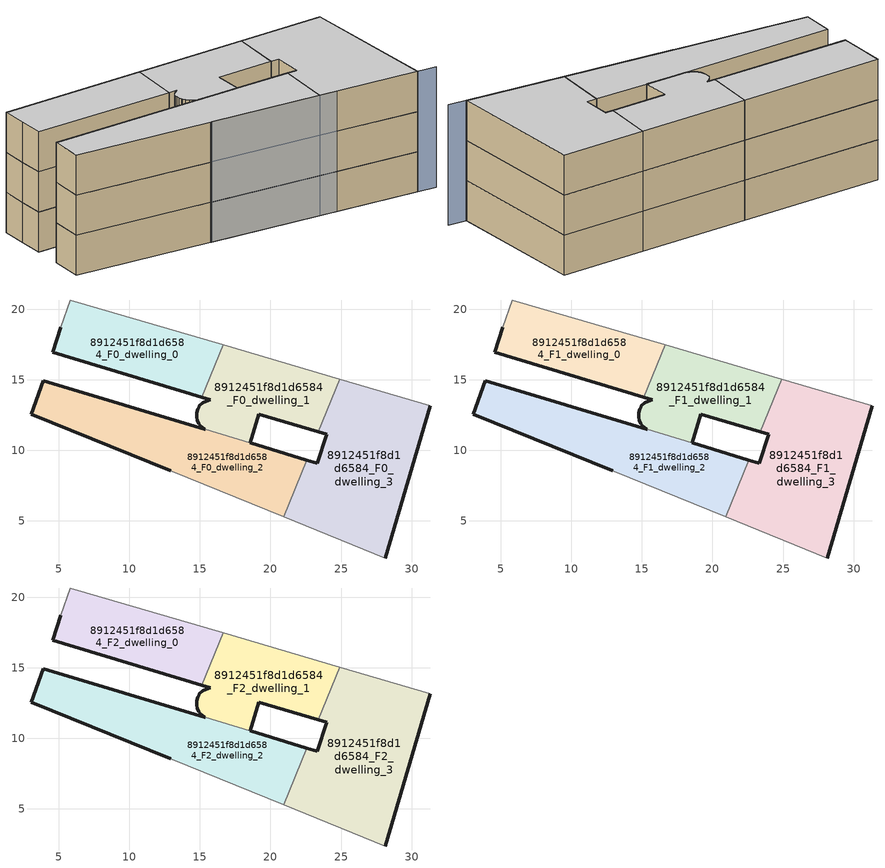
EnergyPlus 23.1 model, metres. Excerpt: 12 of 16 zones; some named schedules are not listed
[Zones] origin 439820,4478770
8912451f8d1d6584_F0_dwelling_0
 floor ground (EU_floor_Construction): 15.12,13.76 16.64,17.48 5.8,20.66 5.14,18.74 4.56,16.93 z0
 wall outside (EU_wall_Construction): 15.12,13.76 4.56,16.93 5.14,18.74 z0:3
 wall adiabatic (EU_wall_Construction): 5.14,18.74 5.8,20.66 16.64,17.48 z0:3
 wall to 8912451f8d1d6584_F0_dwelling_1 (EU_wall_Construction): 16.64,17.48 15.12,13.76 z0:3
8912451f8d1d6584_F0_dwelling_1
 floor ground (EU_floor_Construction): 23.4,11.32 24.92,15.05 16.64,17.48 15.12,13.76 15.74,13.57 15.46,13.5 15.21,13.38 14.96,13.17 14.91,13.03 14.86,12.9 14.78,12.67 14.77,12.49 14.77,12.36 14.82,12.12 14.93,11.89 15.06,11.76 15.12,11.68 15.36,11.5 15.57,11.43 18.56,10.55 19.18,12.57 z0
 wall outside (EU_wall_Construction): 23.4,11.32 19.18,12.57 18.56,10.55 18.55,10.54 / 15.35,11.5 15.36,11.5 / 15.12,11.69 15.06,11.76 14.93,11.89 14.82,12.12 14.77,12.36 14.77,12.49 14.78,12.67 14.86,12.9 14.91,13.03 14.96,13.17 15.21,13.38 15.46,13.5 15.74,13.57 15.12,13.76 / 15.35,11.51 15.12,11.68 z0:3
 wall adiabatic (EU_wall_Construction): 16.64,17.48 24.92,15.05 / 15.36,11.5 15.35,11.51 z0:3
 wall to 8912451f8d1d6584_F0_dwelling_3 (EU_wall_Construction): 24.92,15.05 23.4,11.32 z0:3
 wall to 8912451f8d1d6584_F0_dwelling_2 (EU_wall_Construction): 18.55,10.54 15.36,11.49 15.35,11.5 z0:3
8912451f8d1d6584_F0_dwelling_2
 floor ground (EU_floor_Construction): 20.94,5.29 22.58,9.31 18.56,10.55 18.55,10.54 15.57,11.43 15.36,11.49 15.35,11.5 3.89,14.93 3.04,12.55 12.94,8.55 12.99,8.53 z0
 wall outside (EU_wall_Construction): 12.94,8.55 3.04,12.55 3.89,14.93 15.35,11.5 / 18.56,10.55 22.58,9.31 z0:3
 wall adiabatic (EU_wall_Construction): 20.94,5.29 12.99,8.53 12.94,8.55 z0:3
 wall to 8912451f8d1d6584_F0_dwelling_3 (EU_wall_Construction): 22.58,9.31 20.94,5.29 z0:3
8912451f8d1d6584_F0_dwelling_3
 floor ground (EU_floor_Construction): 28.13,2.37 31.33,13.17 24.92,15.05 23.4,11.32 24,11.14 23.32,9.08 22.58,9.31 20.94,5.29 z0
 wall outside (EU_wall_Construction): 22.58,9.31 23.32,9.08 24,11.14 23.4,11.32 / 31.33,13.17 28.13,2.37 z0:3
 wall adiabatic (EU_wall_Construction): 24.92,15.05 31.33,13.17 / 28.13,2.37 20.94,5.29 z0:3
8912451f8d1d6584_F1_dwelling_0
 floor to 8912451f8d1d6584_F0_dwelling_0 (EU_floor_Construction): 15.12,13.76 16.64,17.48 5.8,20.66 5.14,18.74 4.56,16.93 z3
 wall outside (EU_wall_Construction): 15.12,13.76 4.56,16.93 5.14,18.74 z3:6
 wall adiabatic (EU_wall_Construction): 5.14,18.74 5.8,20.66 16.64,17.48 z3:6
 wall to 8912451f8d1d6584_F1_dwelling_1 (EU_wall_Construction): 16.64,17.48 15.12,13.76 z3:6
8912451f8d1d6584_F1_dwelling_1
 floor to 8912451f8d1d6584_F0_dwelling_1 (EU_floor_Construction): 23.4,11.32 24.92,15.05 16.64,17.48 15.12,13.76 15.74,13.57 15.46,13.5 15.21,13.38 14.96,13.17 14.91,13.03 14.86,12.9 14.78,12.67 14.77,12.49 14.77,12.36 14.82,12.12 14.93,11.89 15.06,11.76 15.12,11.68 15.36,11.5 15.39,11.48 15.57,11.43 18.56,10.55 19.18,12.57 z3
 wall outside (EU_wall_Construction): 23.4,11.32 19.18,12.57 18.56,10.55 18.55,10.54 / 15.35,11.5 15.36,11.5 / 15.12,11.69 15.06,11.76 14.93,11.89 14.82,12.12 14.77,12.36 14.77,12.49 14.78,12.67 14.86,12.9 14.91,13.03 14.96,13.17 15.21,13.38 15.46,13.5 15.74,13.57 15.12,13.76 / 15.35,11.51 15.12,11.68 z3:6
 wall adiabatic (EU_wall_Construction): 16.64,17.48 24.92,15.05 / 15.36,11.5 15.35,11.51 z3:6
 wall to 8912451f8d1d6584_F1_dwelling_3 (EU_wall_Construction): 24.92,15.05 23.4,11.32 z3:6
 wall to 8912451f8d1d6584_F1_dwelling_2 (EU_wall_Construction): 18.55,10.54 15.36,11.49 15.35,11.5 z3:6
8912451f8d1d6584_F1_dwelling_2
 floor to 8912451f8d1d6584_F0_dwelling_2 (EU_floor_Construction): 20.94,5.29 22.58,9.31 18.56,10.55 18.55,10.54 15.36,11.49 15.35,11.5 3.89,14.93 3.04,12.55 12.94,8.55 12.99,8.53 z3
 wall outside (EU_wall_Construction): 12.94,8.55 3.04,12.55 3.89,14.93 15.35,11.5 / 18.56,10.55 22.58,9.31 z3:6
 wall adiabatic (EU_wall_Construction): 20.94,5.29 12.99,8.53 12.94,8.55 z3:6
 wall to 8912451f8d1d6584_F1_dwelling_3 (EU_wall_Construction): 22.58,9.31 20.94,5.29 z3:6
8912451f8d1d6584_F1_dwelling_3
 floor to 8912451f8d1d6584_F0_dwelling_3 (EU_floor_Construction): 28.13,2.37 31.33,13.17 24.92,15.05 23.4,11.32 24,11.14 23.32,9.08 22.58,9.31 20.94,5.29 z3
 wall outside (EU_wall_Construction): 22.58,9.31 23.32,9.08 24,11.14 23.4,11.32 / 31.33,13.17 28.13,2.37 z3:6
 wall adiabatic (EU_wall_Construction): 24.92,15.05 31.33,13.17 / 28.13,2.37 20.94,5.29 z3:6
8912451f8d1d6584_F2_dwelling_0
 floor to 8912451f8d1d6584_F1_dwelling_0 (EU_floor_Construction): 15.12,13.76 16.64,17.48 5.8,20.66 5.14,18.74 4.56,16.93 z6
 wall outside (EU_wall_Construction): 15.12,13.76 4.56,16.93 5.14,18.74 z6:9
 wall adiabatic (EU_wall_Construction): 5.14,18.74 5.8,20.66 16.64,17.48 z6:9
 wall to 8912451f8d1d6584_F2_dwelling_1 (EU_wall_Construction): 16.64,17.48 15.12,13.76 z6:9
 ceiling to 8912451f8d1d6584_F3_dwelling_0 (EU_floor_Construction): 16.64,17.48 15.12,13.76 4.56,16.93 5.14,18.74 5.8,20.66 z9
8912451f8d1d6584_F2_dwelling_1
 floor to 8912451f8d1d6584_F1_dwelling_1 (EU_floor_Construction): 23.4,11.32 24.92,15.05 16.64,17.48 15.12,13.76 15.74,13.57 15.46,13.5 15.21,13.38 14.96,13.17 14.91,13.03 14.86,12.9 14.78,12.67 14.77,12.49 14.77,12.36 14.82,12.12 14.93,11.89 15.06,11.76 15.12,11.68 15.36,11.5 15.39,11.48 15.57,11.43 18.56,10.55 19.18,12.57 z6
 wall outside (EU_wall_Construction): 23.4,11.32 19.18,12.57 18.56,10.55 18.55,10.54 / 15.35,11.5 15.36,11.5 / 15.12,11.69 15.06,11.76 14.93,11.89 14.82,12.12 14.77,12.36 14.77,12.49 14.78,12.67 14.86,12.9 14.91,13.03 14.96,13.17 15.21,13.38 15.46,13.5 15.74,13.57 15.12,13.76 / 15.35,11.51 15.12,11.68 z6:9
 wall adiabatic (EU_wall_Construction): 16.64,17.48 24.92,15.05 / 15.36,11.5 15.35,11.51 z6:9
 wall to 8912451f8d1d6584_F2_dwelling_3 (EU_wall_Construction): 24.92,15.05 23.4,11.32 z6:9
 wall to 8912451f8d1d6584_F2_dwelling_2 (EU_wall_Construction): 18.55,10.54 15.36,11.49 15.35,11.5 z6:9
 ceiling to 8912451f8d1d6584_F3_dwelling_1 (EU_floor_Construction): 24.92,15.05 23.4,11.32 19.18,12.57 18.56,10.55 15.57,11.43 15.39,11.48 15.36,11.5 15.12,11.68 15.06,11.76 14.93,11.89 14.82,12.12 14.77,12.36 14.77,12.49 14.78,12.67 14.86,12.9 14.91,13.03 14.96,13.17 15.21,13.38 15.46,13.5 15.74,13.57 15.12,13.76 16.64,17.48 z9
8912451f8d1d6584_F2_dwelling_2
 floor to 8912451f8d1d6584_F1_dwelling_2 (EU_floor_Construction): 20.94,5.29 22.58,9.31 18.56,10.55 18.55,10.54 15.36,11.49 15.35,11.5 3.89,14.93 3.04,12.55 12.94,8.55 12.99,8.53 z6
 wall outside (EU_wall_Construction): 12.94,8.55 3.04,12.55 3.89,14.93 15.35,11.5 / 18.56,10.55 22.58,9.31 z6:9
 wall adiabatic (EU_wall_Construction): 20.94,5.29 12.99,8.53 12.94,8.55 z6:9
 wall to 8912451f8d1d6584_F2_dwelling_3 (EU_wall_Construction): 22.58,9.31 20.94,5.29 z6:9
 ceiling to 8912451f8d1d6584_F3_dwelling_2 (EU_floor_Construction): 22.58,9.31 20.94,5.29 12.99,8.53 12.94,8.55 3.04,12.55 3.89,14.93 15.35,11.5 15.36,11.49 18.55,10.54 18.56,10.55 z9
8912451f8d1d6584_F2_dwelling_3
 floor to 8912451f8d1d6584_F1_dwelling_3 (EU_floor_Construction): 28.13,2.37 31.33,13.17 24.92,15.05 23.4,11.32 24,11.14 23.32,9.08 22.58,9.31 20.94,5.29 z6
 wall outside (EU_wall_Construction): 22.58,9.31 23.32,9.08 24,11.14 23.4,11.32 / 31.33,13.17 28.13,2.37 z6:9
 wall adiabatic (EU_wall_Construction): 24.92,15.05 31.33,13.17 / 28.13,2.37 20.94,5.29 z6:9
 ceiling to 8912451f8d1d6584_F3_dwelling_3 (EU_floor_Construction): 31.33,13.17 28.13,2.37 20.94,5.29 22.58,9.31 23.32,9.08 24,11.14 23.4,11.32 24.92,15.05 z9
shading: 12.94,8.55 29.47,1.83 z0:9
[Building]
EU S2 Campaign: North Axis=0; Terrain=City; Solar Distribution=FullExterior
[Site:Location]
Madrid: Latitude=40.5; Longitude=-3.5; Time Zone=1; Elevation=609
[SizingPeriod:WeatherFileDays]
AnnualSizingPeriod: Begin Month=1; Begin Day of Month=1; End Month=12; End Day of Month=31; Day of Week for Start Day=Monday; Use Weather File Daylight Saving Period=No; Use Weather File Rain and Snow Indicators=No
[MATERIAL]
EU_InternalMass_Material: Roughness=MediumRough; Thickness=0.1; Conductivity=1; Density=1800; Specific Heat=900; Thermal Absorptance=0.9; Solar Absorptance=0.7; Visible Absorptance=0.7
[MATERIAL:NOMASS] Roughness=MediumRough; Thermal Absorptance=0.9; Solar Absorptance=0.7; Visible Absorptance=0.7
Name | Thermal Resistance
EU_wall_NoMass | 0.419739
EU_floor_NoMass | 0.608284
[CONSTRUCTION]
EU_wall_Construction: EU_wall_NoMass
EU_floor_Construction: EU_floor_NoMass
EU_InternalMass_Construction: EU_InternalMass_Material
[ZONE] Type=1; Multiplier=1; Ceiling Height=autocalculate; Floor Area=autocalculate; Part of Total Floor Area=Yes
Name | Volume
8912451f8d1d6584_F0_dwelling_0 | 132.589
8912451f8d1d6584_F1_dwelling_0; 8912451f8d1d6584_F2_dwelling_0 | 132.59
8912451f8d1d6584_F0_dwelling_1 | 129.045
8912451f8d1d6584_F1_dwelling_1; 8912451f8d1d6584_F2_dwelling_1 | 129.047
8912451f8d1d6584_F0_dwelling_2; 8912451f8d1d6584_F1_dwelling_2; 8912451f8d1d6584_F2_dwelling_2 | 199.742
8912451f8d1d6584_F0_dwelling_3; 8912451f8d1d6584_F1_dwelling_3; 8912451f8d1d6584_F2_dwelling_3 | 230.717
[INTERNALMASS] Construction=EU_InternalMass_Construction
Name | Zone or ZoneList | Surface Area
8912451f8d1d6584_F0_dwelling_0_EU_InternalMass | 8912451f8d1d6584_F0_dwelling_0 | 44.1963
8912451f8d1d6584_F0_dwelling_1_EU_InternalMass | 8912451f8d1d6584_F0_dwelling_1 | 43.0303
8912451f8d1d6584_F0_dwelling_2_EU_InternalMass | 8912451f8d1d6584_F0_dwelling_2 | 66.582
8912451f8d1d6584_F0_dwelling_3_EU_InternalMass | 8912451f8d1d6584_F0_dwelling_3 | 76.9055
8912451f8d1d6584_F1_dwelling_0_EU_InternalMass | 8912451f8d1d6584_F1_dwelling_0 | 44.1963
8912451f8d1d6584_F1_dwelling_1_EU_InternalMass | 8912451f8d1d6584_F1_dwelling_1 | 43.0303
8912451f8d1d6584_F1_dwelling_2_EU_InternalMass | 8912451f8d1d6584_F1_dwelling_2 | 66.582
8912451f8d1d6584_F1_dwelling_3_EU_InternalMass | 8912451f8d1d6584_F1_dwelling_3 | 76.9055
8912451f8d1d6584_F2_dwelling_0_EU_InternalMass | 8912451f8d1d6584_F2_dwelling_0 | 44.1963
8912451f8d1d6584_F2_dwelling_1_EU_InternalMass | 8912451f8d1d6584_F2_dwelling_1 | 43.0303
8912451f8d1d6584_F2_dwelling_2_EU_InternalMass | 8912451f8d1d6584_F2_dwelling_2 | 66.582
8912451f8d1d6584_F2_dwelling_3_EU_InternalMass | 8912451f8d1d6584_F2_dwelling_3 | 76.9055
[OTHEREQUIPMENT] Fuel Type=Electricity; Design Level Calculation Method=Watts/Area; Power per Zone Floor Area=1; Fraction Latent=0; Fraction Radiant=0; Fraction Lost=0; Carbon Dioxide Generation Rate=0; EndUse Subcategory=EU_Step8_InternalGains
Name | Zone or ZoneList or Space or SpaceList | Schedule
EU_Step8_InternalGain_8912451f8d1d6584_F0_dwelling_0_f000 | 8912451f8d1d6584_F0_dwelling_0 | EU_Step8_GainSchedule_8912451f8d1d6584_F0_dwelling_0_f000
EU_Step8_InternalGain_8912451f8d1d6584_F0_dwelling_1_f000 | 8912451f8d1d6584_F0_dwelling_1 | EU_Step8_GainSchedule_8912451f8d1d6584_F0_dwelling_1_f000
EU_Step8_InternalGain_8912451f8d1d6584_F0_dwelling_2_f000 | 8912451f8d1d6584_F0_dwelling_2 | EU_Step8_GainSchedule_8912451f8d1d6584_F0_dwelling_2_f000
EU_Step8_InternalGain_8912451f8d1d6584_F0_dwelling_3_f000 | 8912451f8d1d6584_F0_dwelling_3 | EU_Step8_GainSchedule_8912451f8d1d6584_F0_dwelling_3_f000
EU_Step8_InternalGain_8912451f8d1d6584_F1_dwelling_0_f000 | 8912451f8d1d6584_F1_dwelling_0 | EU_Step8_GainSchedule_8912451f8d1d6584_F1_dwelling_0_f000
EU_Step8_InternalGain_8912451f8d1d6584_F1_dwelling_1_f000 | 8912451f8d1d6584_F1_dwelling_1 | EU_Step8_GainSchedule_8912451f8d1d6584_F1_dwelling_1_f000
EU_Step8_InternalGain_8912451f8d1d6584_F1_dwelling_2_f000 | 8912451f8d1d6584_F1_dwelling_2 | EU_Step8_GainSchedule_8912451f8d1d6584_F1_dwelling_2_f000
EU_Step8_InternalGain_8912451f8d1d6584_F1_dwelling_3_f000 | 8912451f8d1d6584_F1_dwelling_3 | EU_Step8_GainSchedule_8912451f8d1d6584_F1_dwelling_3_f000
EU_Step8_InternalGain_8912451f8d1d6584_F2_dwelling_0_f000 | 8912451f8d1d6584_F2_dwelling_0 | EU_Step8_GainSchedule_8912451f8d1d6584_F2_dwelling_0_f000
EU_Step8_InternalGain_8912451f8d1d6584_F2_dwelling_1_f000 | 8912451f8d1d6584_F2_dwelling_1 | EU_Step8_GainSchedule_8912451f8d1d6584_F2_dwelling_1_f000
EU_Step8_InternalGain_8912451f8d1d6584_F2_dwelling_2_f000 | 8912451f8d1d6584_F2_dwelling_2 | EU_Step8_GainSchedule_8912451f8d1d6584_F2_dwelling_2_f000
EU_Step8_InternalGain_8912451f8d1d6584_F2_dwelling_3_f000 | 8912451f8d1d6584_F2_dwelling_3 | EU_Step8_GainSchedule_8912451f8d1d6584_F2_dwelling_3_f000
[ZONEVENTILATION:DESIGNFLOWRATE] Schedule=EU_AlwaysOn; Design Flow Rate Calculation Method=AirChanges/Hour; Air Changes per Hour=0.703302; Ventilation Type=Natural; Fan Pressure Rise=0; Fan Total Efficiency=1; Constant Term Coefficient=1; Temperature Term Coefficient=0; Velocity Term Coefficient=0; Velocity Squared Term Coefficient=0; Minimum Indoor Temperature=-100; Maximum Indoor Temperature=100; Delta Temperature=-100; Minimum Outdoor Temperature=-100; Maximum Outdoor Temperature=100; Maximum Wind Speed=40
Name | Zone or ZoneList or Space or SpaceList
EU_ConstantAir_8912451f8d1d6584_F0_dwelling_0 | 8912451f8d1d6584_F0_dwelling_0
EU_ConstantAir_8912451f8d1d6584_F0_dwelling_1 | 8912451f8d1d6584_F0_dwelling_1
EU_ConstantAir_8912451f8d1d6584_F0_dwelling_2 | 8912451f8d1d6584_F0_dwelling_2
EU_ConstantAir_8912451f8d1d6584_F0_dwelling_3 | 8912451f8d1d6584_F0_dwelling_3
EU_ConstantAir_8912451f8d1d6584_F1_dwelling_0 | 8912451f8d1d6584_F1_dwelling_0
EU_ConstantAir_8912451f8d1d6584_F1_dwelling_1 | 8912451f8d1d6584_F1_dwelling_1
EU_ConstantAir_8912451f8d1d6584_F1_dwelling_2 | 8912451f8d1d6584_F1_dwelling_2
EU_ConstantAir_8912451f8d1d6584_F1_dwelling_3 | 8912451f8d1d6584_F1_dwelling_3
EU_ConstantAir_8912451f8d1d6584_F2_dwelling_0 | 8912451f8d1d6584_F2_dwelling_0
EU_ConstantAir_8912451f8d1d6584_F2_dwelling_1 | 8912451f8d1d6584_F2_dwelling_1
EU_ConstantAir_8912451f8d1d6584_F2_dwelling_2 | 8912451f8d1d6584_F2_dwelling_2
EU_ConstantAir_8912451f8d1d6584_F2_dwelling_3 | 8912451f8d1d6584_F2_dwelling_3
[HVACTEMPLATE:THERMOSTAT] Constant Heating Setpoint=20; Constant Cooling Setpoint=50
EU_HeatOnly_8912451f8d1d6584_F0_dwelling_0; EU_HeatOnly_8912451f8d1d6584_F0_dwelling_1; EU_HeatOnly_8912451f8d1d6584_F0_dwelling_2; EU_HeatOnly_8912451f8d1d6584_F0_dwelling_3; EU_HeatOnly_8912451f8d1d6584_F1_dwelling_0; EU_HeatOnly_8912451f8d1d6584_F1_dwelling_1; EU_HeatOnly_8912451f8d1d6584_F1_dwelling_2; EU_HeatOnly_8912451f8d1d6584_F1_dwelling_3; EU_HeatOnly_8912451f8d1d6584_F2_dwelling_0; EU_HeatOnly_8912451f8d1d6584_F2_dwelling_1; EU_HeatOnly_8912451f8d1d6584_F2_dwelling_2; EU_HeatOnly_8912451f8d1d6584_F2_dwelling_3; EU_HeatOnly_8912451f8d1d6584_F3_dwelling_0; EU_HeatOnly_8912451f8d1d6584_F3_dwelling_1; EU_HeatOnly_8912451f8d1d6584_F3_dwelling_2; EU_HeatOnly_8912451f8d1d6584_F3_dwelling_3
[HVACTEMPLATE:ZONE:IDEALLOADSAIRSYSTEM] System Availability Schedule=EU_AlwaysOn; Maximum Heating Supply Air Temperature=50; Minimum Cooling Supply Air Temperature=13; Maximum Heating Supply Air Humidity Ratio=0.0156; Minimum Cooling Supply Air Humidity Ratio=0.0077; Heating Limit=NoLimit; Cooling Limit=NoLimit; Heating Availability Schedule=EU_AlwaysOn; Cooling Availability Schedule=EU_CoolingOff; Dehumidification Control Type=ConstantSensibleHeatRatio; Cooling Sensible Heat Ratio=0.7; Dehumidification Setpoint=60; Humidification Control Type=None; Humidification Setpoint=30; Outdoor Air Method=None; Outdoor Air Flow Rate per Person=0.00944; Outdoor Air Flow Rate per Zone Floor Area=0; Outdoor Air Flow Rate per Zone=0; Demand Controlled Ventilation Type=None; Outdoor Air Economizer Type=NoEconomizer; Heat Recovery Type=None; Sensible Heat Recovery Effectiveness=0.7; Latent Heat Recovery Effectiveness=0.65
Name | Template Thermostat
8912451f8d1d6584_F0_dwelling_0 | EU_HeatOnly_8912451f8d1d6584_F0_dwelling_0
8912451f8d1d6584_F0_dwelling_1 | EU_HeatOnly_8912451f8d1d6584_F0_dwelling_1
8912451f8d1d6584_F0_dwelling_2 | EU_HeatOnly_8912451f8d1d6584_F0_dwelling_2
8912451f8d1d6584_F0_dwelling_3 | EU_HeatOnly_8912451f8d1d6584_F0_dwelling_3
8912451f8d1d6584_F1_dwelling_0 | EU_HeatOnly_8912451f8d1d6584_F1_dwelling_0
8912451f8d1d6584_F1_dwelling_1 | EU_HeatOnly_8912451f8d1d6584_F1_dwelling_1
8912451f8d1d6584_F1_dwelling_2 | EU_HeatOnly_8912451f8d1d6584_F1_dwelling_2
8912451f8d1d6584_F1_dwelling_3 | EU_HeatOnly_8912451f8d1d6584_F1_dwelling_3
8912451f8d1d6584_F2_dwelling_0 | EU_HeatOnly_8912451f8d1d6584_F2_dwelling_0
8912451f8d1d6584_F2_dwelling_1 | EU_HeatOnly_8912451f8d1d6584_F2_dwelling_1
8912451f8d1d6584_F2_dwelling_2 | EU_HeatOnly_8912451f8d1d6584_F2_dwelling_2
8912451f8d1d6584_F2_dwelling_3 | EU_HeatOnly_8912451f8d1d6584_F2_dwelling_3
[SIZING:ZONE] Zone Cooling Design Supply Air Temperature Input Method=SupplyAirTemperature; Zone Cooling Design Supply Air Temperature=13; Zone Heating Design Supply Air Temperature Input Method=SupplyAirTemperature; Zone Heating Design Supply Air Temperature=50; Zone Cooling Design Supply Air Humidity Ratio=0.008; Zone Heating Design Supply Air Humidity Ratio=0.008; Cooling Design Air Flow Method=DesignDay; Cooling Design Air Flow Rate=0; Cooling Minimum Air Flow per Zone Floor Area=0.000762; Cooling Minimum Air Flow=0; Cooling Minimum Air Flow Fraction=0.2; Heating Design Air Flow Method=DesignDay; Heating Design Air Flow Rate=0; Heating Maximum Air Flow per Zone Floor Area=0.002032; Heating Maximum Air Flow=0.141576; Heating Maximum Air Flow Fraction=0.3; Account for Dedicated Outdoor Air System=No; Dedicated Outdoor Air System Control Strategy=NeutralSupplyAir; Dedicated Outdoor Air Low Setpoint Temperature for Design=autosize; Dedicated Outdoor Air High Setpoint Temperature for Design=autosize; Zone Load Sizing Method=Sensible Load Only No Latent Load; Zone Latent Cooling Design Supply Air Humidity Ratio Input Method=HumidityRatioDifference; Zone Cooling Design Supply Air Humidity Ratio Difference=0.005; Zone Latent Heating Design Supply Air Humidity Ratio Input Method=HumidityRatioDifference; Zone Humidification Design Supply Air Humidity Ratio Difference=0.005
8912451f8d1d6584_F0_dwelling_0; 8912451f8d1d6584_F0_dwelling_1; 8912451f8d1d6584_F0_dwelling_2; 8912451f8d1d6584_F0_dwelling_3; 8912451f8d1d6584_F1_dwelling_0; 8912451f8d1d6584_F1_dwelling_1; 8912451f8d1d6584_F1_dwelling_2; 8912451f8d1d6584_F1_dwelling_3; 8912451f8d1d6584_F2_dwelling_0; 8912451f8d1d6584_F2_dwelling_1; 8912451f8d1d6584_F2_dwelling_2; 8912451f8d1d6584_F2_dwelling_3
[SCHEDULE:FILE] Column Number=1; Rows to Skip at Top=0; Number of Hours of Data=8760; Column Separator=Comma; Interpolate to Timestep=No; Minutes per Item=60; Adjust Schedule for Daylight Savings=Yes
Name | File
EU_Step8_GainSchedule_8912451f8d1d6584_F0_dwelling_0_f000 | ../../schedules/8912451f8d1d6584/8912451f8d1d6584_F0_dwelling_0_f000_gain.csv
EU_Step8_GainSchedule_8912451f8d1d6584_F0_dwelling_1_f000 | ../../schedules/8912451f8d1d6584/8912451f8d1d6584_F0_dwelling_1_f000_gain.csv
EU_Step8_GainSchedule_8912451f8d1d6584_F0_dwelling_2_f000 | ../../schedules/8912451f8d1d6584/8912451f8d1d6584_F0_dwelling_2_f000_gain.csv
EU_Step8_GainSchedule_8912451f8d1d6584_F0_dwelling_3_f000 | ../../schedules/8912451f8d1d6584/8912451f8d1d6584_F0_dwelling_3_f000_gain.csv
EU_Step8_GainSchedule_8912451f8d1d6584_F1_dwelling_0_f000 | ../../schedules/8912451f8d1d6584/8912451f8d1d6584_F1_dwelling_0_f000_gain.csv
EU_Step8_GainSchedule_8912451f8d1d6584_F1_dwelling_1_f000 | ../../schedules/8912451f8d1d6584/8912451f8d1d6584_F1_dwelling_1_f000_gain.csv
EU_Step8_GainSchedule_8912451f8d1d6584_F1_dwelling_2_f000 | ../../schedules/8912451f8d1d6584/8912451f8d1d6584_F1_dwelling_2_f000_gain.csv
EU_Step8_GainSchedule_8912451f8d1d6584_F1_dwelling_3_f000 | ../../schedules/8912451f8d1d6584/8912451f8d1d6584_F1_dwelling_3_f000_gain.csv
